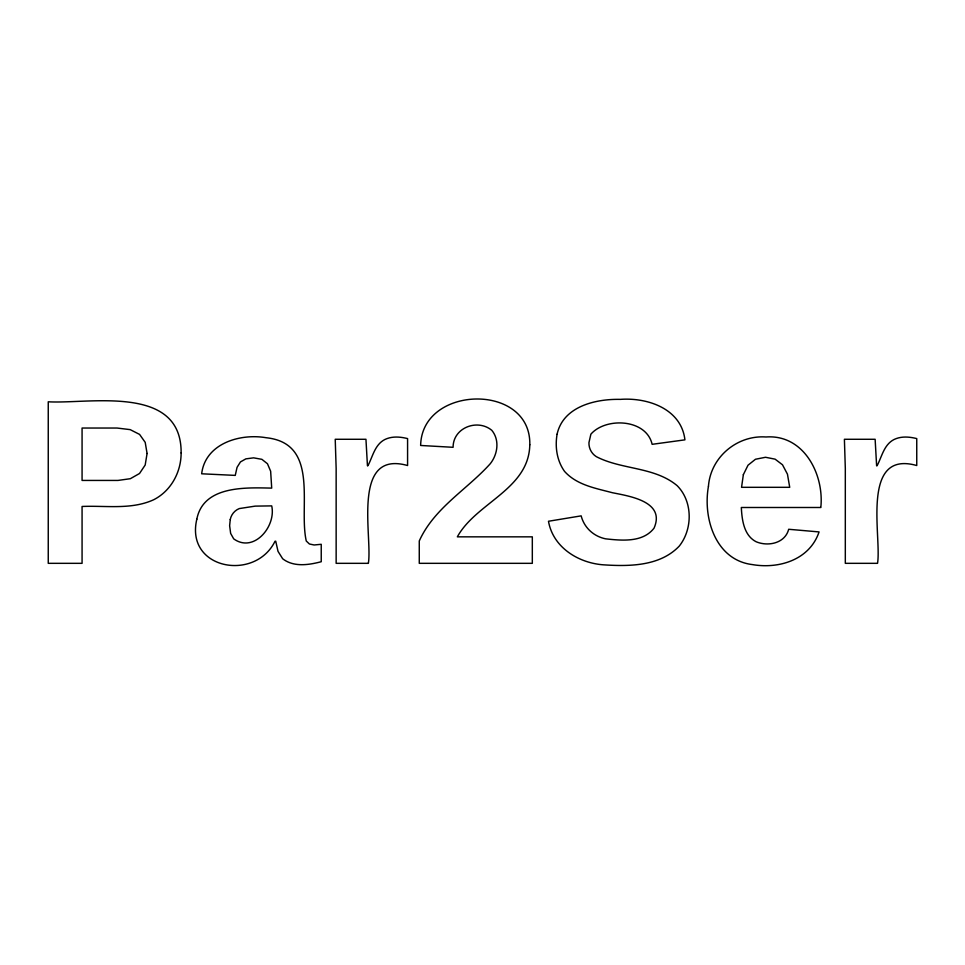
<?xml version="1.0" encoding="UTF-8"?>
<svg xmlns="http://www.w3.org/2000/svg" width="965" height="965" viewBox="0 0 965 965"><rect width="100%" height="100%" fill="white"/><g stroke="black" fill="none" stroke-linecap="round" stroke-linejoin="round"><path stroke-width="1.45" d="M367.906 465.757C372.755 456.578 374.818 444.515 384.987 439.449C392.128 436.059 400.125 436.723 407.58 438.593L407.58 465.528C350.995 449.569 372.671 536.914 368.365 563.331L336.146 563.331L336.146 468.399L335.229 439.28L365.952 439.28L367.448 465.757M877.076 465.757C881.926 456.578 884 444.515 894.169 439.449C901.298 436.059 909.295 436.723 916.75 438.593L916.75 465.528C860.177 449.569 881.853 536.914 877.535 563.331L845.316 563.331L845.316 468.399L844.399 439.28L875.134 439.28L876.618 465.757M708.455 486.251C702.737 518.096 715.548 560.074 752.338 564.585C779.032 569.193 809.695 559.809 819.068 531.92L788.682 529.278C785.088 543.319 768.152 546.793 756.162 541.763C743.846 535.466 741.952 519.846 741.325 507.494L820.901 507.494L820.901 506.577C823.953 473.646 803.447 434.19 765.981 436.988C737.115 434.913 710.566 457.241 708.455 486.251M196.824 519.194C184.942 569.434 255.11 581.967 275.037 541.208L275.725 541.208L278.029 551.377L282.661 558.747C293.625 567.348 308.667 565.008 321.236 561.726L321.236 544.296L314.132 544.984L309.415 543.995L306.279 541.027C298.366 506.287 320.054 443.333 266.05 437.712C239.959 433.225 205.292 443.502 201.661 473.791L235.255 475.395L237.064 467.325L240.466 461.921L245.846 458.87L253.59 457.844L261.877 459.328L267.462 463.755L270.646 471.222L271.708 488.121C245.629 487.542 203.35 485.492 196.824 519.194M230.249 519.532L229.634 525.72L230.647 533.416L233.699 538.856C253.819 553.44 276.352 526.335 271.708 505.889L255.194 506.118L239.26 508.579A14.897 14.897 0 0 0 230.249 519.532M557.082 434.238C554.887 447.048 556.889 460.655 564.537 471.378C576.781 485.045 595.477 488.218 612.341 492.705C629.506 496.179 665.741 501.51 654.041 528.157C642.823 542.704 621.882 540.605 605.61 538.832C593.692 536.395 584.199 527.71 581.159 515.865L548.482 521.257C553.15 548.06 579.627 563.753 605.212 564.935C630.64 566.503 660.458 565.876 679.264 546.094C692.81 529.049 692.858 501.378 677.128 485.648C654.379 466.602 621.665 469.883 596.274 456.626A15.838 15.838 0 0 1 588.952 442.597L590.882 434.178C605.755 417.037 646.321 418.75 652.135 444.322L684.921 439.847C681.302 408.738 647.599 397.363 620.374 399.377C595.719 398.81 563.174 406.325 557.082 434.238M529.797 444.781C528.917 489.364 476.288 502.488 457.338 536.842L532.318 536.842L532.318 563.331L419.268 563.331L419.268 540.979C434.117 507.976 466.951 489.665 490.292 463.695C497.723 454.322 499.81 440.004 491.812 430.33C477.518 418.448 453.043 427.616 453.092 447.302L420.644 445.468C421.789 384.842 531.293 382.417 529.797 444.781M181.131 452.923C181.143 472.138 171.046 490.92 153.676 499.749C131.216 510.003 105.909 505.431 82.073 506.468L82.073 563.331L48.25 563.331L48.25 401.79C89.202 404.154 181.685 383.841 181.131 452.923M743.352 474.671L741.554 487.313L789.72 487.313L787.452 474.177L782.494 464.78L775.1 459.159L765.522 457.277L755.474 459.256L748.032 465.19L743.352 474.671M147.078 453.49L145.184 465.034L139.515 473.501L130.347 478.7L117.959 480.437L82.073 480.437L82.073 428.038L117.042 428.038L130.179 429.63L139.575 434.407L145.208 442.356L147.078 453.49"/></g></svg>
